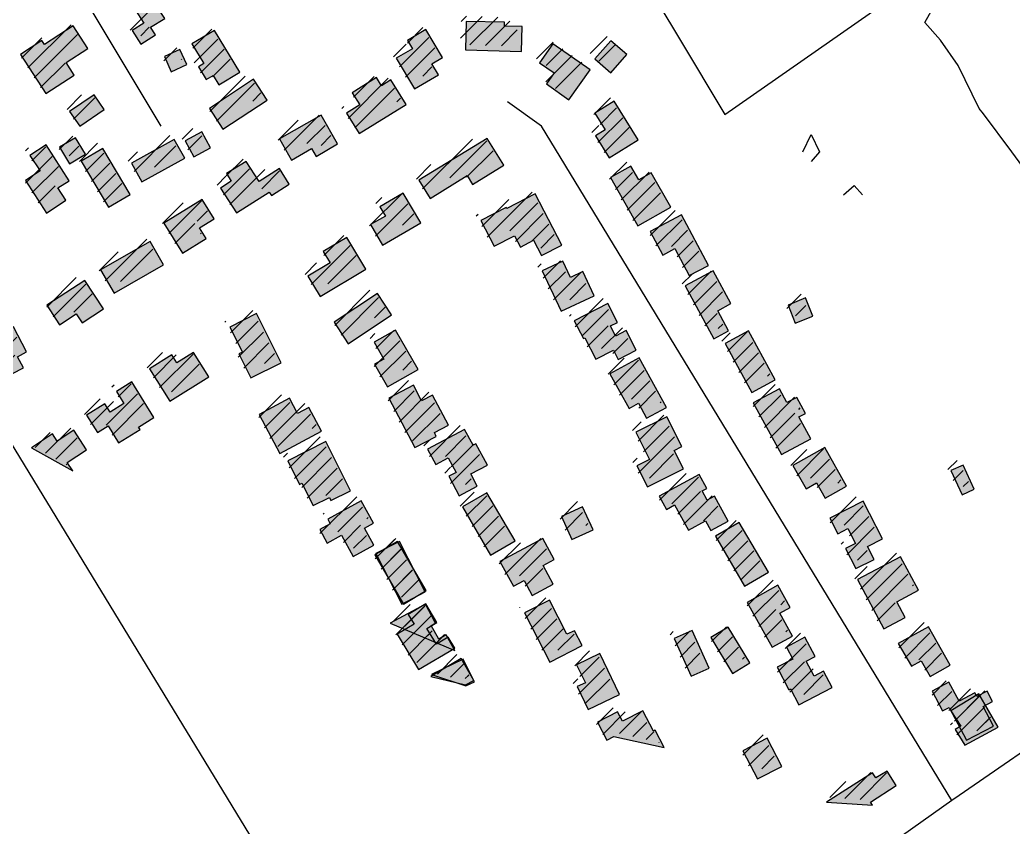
# Model space of a CAD drawing. Extents: x 6376870 to 6544053, y 1818313 to 2076828.
# Drawn here: x 6472467 to 6473850, y 1884822 to 1885946 of the extents above; entities that cross this region are included whole.
import ezdxf

# ---------------------------------------------------------------- set-up
doc = ezdxf.new("R2010")
doc.units = 21
for name, color, linetype in [('ADJOINING_PARCELS', 241, 'Continuous'), ('BUILDINGS', 9, 'Continuous'), ('CL_LOCAL', 4, 'Continuous'), ('CONTOUR_MAJOR', 92, 'Continuous'), ('PLSS_QQ', 8, 'Continuous')]:
    doc.layers.add(name, color=color, linetype=linetype)

msp = doc.modelspace()

# ---------------------------------------------------------------- hatches: boundary and pattern name
at = {"layer": 'BUILDINGS_HATCH'}
for points in [[(6472639.5, 1885941.8), (6472623.1, 1885931.6), (6472635.1, 1885912.7), (6472655.5, 1885925.7), (6472648.9, 1885936.3), (6472668.5, 1885948.2), (6472646.5, 1885982.5), (6472622.9, 1885967.7)], [(6472502.9, 1885843.9), (6472542.6, 1885869.6), (6472531.1, 1885887.2), (6472561.3, 1885906.7), (6472541.1, 1885938.1), (6472501.1, 1885912), (6472497.4, 1885917.5), (6472467.8, 1885898.3)], [(6473142, 1885943), (6473088.4, 1885944.3), (6473087.4, 1885904.6), (6473165.7, 1885902.5), (6473166.6, 1885937.1), (6473142, 1885937.5)], [(6472773.2, 1885873.6), (6472737.8, 1885931.6), (6472706.5, 1885913.1), (6472723, 1885885.8), (6472715.5, 1885881.1), (6472726.4, 1885863.2), (6472735.9, 1885869), (6472743.9, 1885856.2)], [(6473050, 1885869.7), (6473040.8, 1885885.4), (6473055.5, 1885894.1), (6473032.4, 1885932.8), (6473006.8, 1885917.9), (6473013.7, 1885906.3), (6472990.9, 1885892.9), (6473016.3, 1885850.2)], [(6473211.2, 1885872.5), (6473200.2, 1885857.2), (6473231.7, 1885835.2), (6473261.1, 1885877), (6473209.3, 1885912.9), (6473190.8, 1885886.7)], [(6473312.2, 1885898), (6473289.9, 1885917.3), (6473267.7, 1885892.3), (6473290, 1885872.9)], [(6472699.5, 1885884.4), (6472689.8, 1885905.2), (6472668, 1885895.4), (6472677.7, 1885874.3)], [(6472940.5, 1885827.9), (6472921.6, 1885816.3), (6472939.2, 1885788.2), (6473004.8, 1885828.7), (6472983.4, 1885863), (6472970.5, 1885854.7), (6472963.6, 1885866), (6472929.7, 1885845)], [(6472811.2, 1885834.8), (6472792.1, 1885863.7), (6472730.8, 1885823.1), (6472749.7, 1885794.3)], [(6472550.1, 1885798.6), (6472584.3, 1885821.4), (6472570.3, 1885841.9), (6472536.1, 1885819)], [(6473268.5, 1885784.9), (6473287.6, 1885754.2), (6473328.2, 1885779.6), (6473294.5, 1885833.2), (6473267.5, 1885816.5), (6473282, 1885793.2)], [(6472828.2, 1885780.9), (6472845, 1885751.3), (6472873.2, 1885767.3), (6472879.5, 1885756.3), (6472909.4, 1885773.7), (6472886.3, 1885813.8)], [(6472535.8, 1885746.2), (6472558, 1885759.2), (6472544.3, 1885782.2), (6472522.1, 1885769.2)], [(6472709.1, 1885755.8), (6472732.4, 1885768.1), (6472720.1, 1885790.7), (6472696.8, 1885778.1)], [(6473140.7, 1885744.1), (6473117.6, 1885781.4), (6473022.5, 1885723.1), (6473038.2, 1885697.9), (6473089.9, 1885729.7), (6473097.3, 1885717.3)], [(6472474.4, 1885722.7), (6472503.7, 1885677.5), (6472530.8, 1885695.2), (6472519.6, 1885712.4), (6472535.5, 1885722.5), (6472503.2, 1885772.2), (6472480.8, 1885757.7), (6472494.8, 1885736.1)], [(6472552.2, 1885749.8), (6472590.1, 1885685.6), (6472620.3, 1885703.3), (6472582.4, 1885767.5)], [(6472622.2, 1885747), (6472636.7, 1885720.7), (6472696.5, 1885753.7), (6472681.6, 1885779.9)], [(6472746.2, 1885712.3), (6472768.5, 1885677.7), (6472814.2, 1885706.3), (6472817.1, 1885701.9), (6472842.1, 1885717.8), (6472828.4, 1885739.4), (6472799.9, 1885721.3), (6472781.9, 1885749.4), (6472754.6, 1885732.3), (6472761.2, 1885721.8)], [(6473289.5, 1885726.9), (6473327.8, 1885659.7), (6473373.4, 1885685.4), (6473346.4, 1885733.6), (6473328.8, 1885723.8), (6473318, 1885742.8)], [(6472975.9, 1885673.3), (6472955.2, 1885661.4), (6472972, 1885632.9), (6473025.2, 1885664), (6473000.9, 1885704.9), (6472968.2, 1885686.1)], [(6473221.8, 1885632.8), (6473184.8, 1885704.3), (6473145.1, 1885684), (6473144.3, 1885685.1), (6473108.9, 1885667), (6473127.4, 1885631.3), (6473155.9, 1885645.8), (6473164.2, 1885630.1), (6473182.3, 1885639.5), (6473193.4, 1885618.3)], [(6472693.4, 1885621.5), (6472726.2, 1885641.8), (6472716.8, 1885656.7), (6472737.5, 1885669.4), (6472720.7, 1885696.4), (6472667.5, 1885663.4)], [(6473379, 1885627.9), (6473398.9, 1885590.3), (6473425.9, 1885604.4), (6473388.6, 1885674.8), (6473344.6, 1885651.7), (6473362.3, 1885618.8)], [(6472868, 1885589.6), (6472885.1, 1885561.1), (6472948.9, 1885599.5), (6472922.1, 1885643.6), (6472889.4, 1885624.1), (6472899.1, 1885608)], [(6472598.3, 1885565.7), (6472667, 1885605.5), (6472648.2, 1885638), (6472579.2, 1885598.2)], [(6473220.9, 1885540.6), (6473266.9, 1885562), (6473251, 1885595.9), (6473234, 1885587.9), (6473223.2, 1885610.6), (6473194.4, 1885596.8)], [(6473433.6, 1885502.4), (6473454, 1885513.3), (6473438.9, 1885541.4), (6473457.3, 1885551.5), (6473432.5, 1885597.1), (6473393.7, 1885576.1)], [(6472583.3, 1885544.3), (6472557.4, 1885583.7), (6472504.2, 1885549.3), (6472522.1, 1885521.9), (6472545.1, 1885537.1), (6472553.4, 1885524.7)], [(6472924.2, 1885495.4), (6472984.6, 1885535.6), (6472964.9, 1885565.2), (6472904.5, 1885525.3)], [(6473325.2, 1885486.4), (6473311.2, 1885513.8), (6473296.5, 1885506.2), (6473289.4, 1885520.4), (6473299.2, 1885525.1), (6473285.8, 1885551.4), (6473239, 1885527.5), (6473251.8, 1885502.7), (6473253.8, 1885503.8), (6473269.2, 1885473.8), (6473293.6, 1885486.5), (6473300.2, 1885473.7)], [(6473536.8, 1885549.4), (6473547, 1885524.2), (6473571.4, 1885534), (6473561.2, 1885559.2)], [(6472759.1, 1885518.5), (6472776.7, 1885483.9), (6472771.8, 1885481.4), (6472788.6, 1885447.8), (6472830.9, 1885469.1), (6472796.4, 1885537.4)], [(6472759.1, 1885518.5), (6472776.7, 1885483.9), (6472771.8, 1885481.4), (6472788.6, 1885447.8), (6472830.9, 1885469.1), (6472796.4, 1885537.4)], [(6472471.7, 1885462), (6472463.5, 1885477.3), (6472476.1, 1885484.2), (6472457.9, 1885518.9), (6472413.9, 1885496.1), (6472440.1, 1885445.7)], [(6472978.8, 1885435.5), (6473021.6, 1885459.8), (6472989.9, 1885514.5), (6472960.1, 1885497.8), (6472973.7, 1885474.1), (6472960.8, 1885466.9)], [(6473481.6, 1885513.5), (6473449.1, 1885495.8), (6473486.4, 1885427.6), (6473518.9, 1885445.3)], [(6472647.3, 1885460.3), (6472675.5, 1885415.4), (6472730.1, 1885449.5), (6472708.7, 1885483.4), (6472685.5, 1885468.9), (6472678.6, 1885479.9)], [(6472685.5, 1885468.9), (6472678.6, 1885479.9), (6472647.3, 1885460.3), (6472675.5, 1885415.4), (6472730.1, 1885449.5), (6472708.7, 1885483.4)], [(6473367.3, 1885406.9), (6473329.4, 1885475.8), (6473288.6, 1885453.4), (6473315.4, 1885405.2), (6473328.3, 1885412.5), (6473339.5, 1885391.7)], [(6472559.6, 1885396.1), (6472574.7, 1885371.7), (6472589.6, 1885381.1), (6472604.2, 1885357.7), (6472634.1, 1885376.2), (6472631.8, 1885379.5), (6472653.4, 1885392.9), (6472622.6, 1885442.2), (6472601.3, 1885428.8), (6472611.6, 1885412.3), (6472592.3, 1885400.4), (6472585.2, 1885411.7)], [(6472653.4, 1885392.9), (6472622.6, 1885442.2), (6472601.3, 1885428.8), (6472611.6, 1885412.3), (6472592.3, 1885400.4), (6472585.2, 1885411.7), (6472559.6, 1885396.1), (6472574.7, 1885371.7), (6472589.6, 1885381.1), (6472604.2, 1885357.7), (6472634.1, 1885376.2), (6472631.8, 1885379.5)], [(6472980.7, 1885419.8), (6473016.9, 1885350.9), (6473046.8, 1885366.4), (6473044.2, 1885371.9), (6473063.8, 1885382), (6473041.6, 1885424), (6473026.3, 1885416), (6473014.9, 1885437.6)], [(6473488.4, 1885413.4), (6473527.5, 1885341.1), (6473568.5, 1885363.2), (6473552, 1885393.5), (6473561.2, 1885398.2), (6473549, 1885420.8), (6473535.2, 1885413.6), (6473524.9, 1885432.9)], [(6472800.2, 1885397.1), (6472829, 1885342.8), (6472887.1, 1885373.5), (6472869.4, 1885406.7), (6472853.6, 1885398.4), (6472842.5, 1885419.6)], [(6472887.1, 1885373.5), (6472869.4, 1885406.7), (6472853.6, 1885398.4), (6472842.5, 1885419.6), (6472800.2, 1885397.1), (6472829, 1885342.8)], [(6473326.3, 1885325.4), (6473340.9, 1885296.2), (6473391.1, 1885321.2), (6473378.3, 1885346.7), (6473388.7, 1885352.2), (6473367.9, 1885393.8), (6473324.8, 1885372.4), (6473343.9, 1885334.1)], [(6472559.7, 1885347.7), (6472541.7, 1885375.1), (6472518.7, 1885359.9), (6472512.2, 1885370.1), (6472482.8, 1885350.5), (6472540.4, 1885318.3), (6472532.7, 1885329.9)], [(6473034.7, 1885348.6), (6473046.1, 1885327.5), (6473063.3, 1885336.5), (6473074.5, 1885316.4), (6473064.1, 1885311), (6473078.9, 1885283.7), (6473103.9, 1885297), (6473094.8, 1885314.2), (6473118.1, 1885326.5), (6473101.8, 1885356), (6473098.1, 1885354.2), (6473086.1, 1885376.1)], [(6472839.9, 1885332.5), (6472856.4, 1885299.7), (6472859.6, 1885301.2), (6472875.2, 1885270.1), (6472897.9, 1885281.4), (6472899.9, 1885277), (6472927.5, 1885290.7), (6472893, 1885359.3)], [(6472839.9, 1885332.5), (6472856.4, 1885299.7), (6472859.6, 1885301.2), (6472875.2, 1885270.1), (6472897.9, 1885281.4), (6472899.9, 1885277), (6472927.5, 1885290.7), (6472893, 1885359.3)], [(6473588.6, 1885280.5), (6473618.2, 1885297.1), (6473588, 1885350.8), (6473543.5, 1885326.1), (6473562, 1885293.3), (6473576.7, 1885302)], [(6473779.4, 1885285.3), (6473796.3, 1885293.2), (6473781, 1885326.4), (6473763.7, 1885318.8)], [(6473453.4, 1885248.5), (6473434.3, 1885283.2), (6473424.3, 1885277.7), (6473417.1, 1885290.5), (6473423.5, 1885294.1), (6473412.9, 1885313.5), (6473357.5, 1885283.1), (6473367.4, 1885264.8), (6473378.6, 1885271), (6473398.3, 1885236), (6473421.9, 1885249), (6473429.3, 1885235.5)], [(6473156.5, 1885220.8), (6473117.4, 1885287.9), (6473083.5, 1885268.3), (6473122.5, 1885201.2)], [(6472884.6, 1885236.6), (6472894.9, 1885218), (6472914.7, 1885228.9), (6472930.9, 1885199.3), (6472959.7, 1885214.9), (6472946.6, 1885238.6), (6472959.2, 1885245.5), (6472942.1, 1885276.5), (6472895.8, 1885251.1), (6472899.2, 1885244.6)], [(6472959.7, 1885214.9), (6472946.6, 1885238.6), (6472959.2, 1885245.5), (6472942.1, 1885276.5), (6472895.8, 1885251.1), (6472899.2, 1885244.6), (6472884.6, 1885236.6), (6472894.9, 1885218), (6472914.7, 1885228.9), (6472930.9, 1885199.3)], [(6473595.1, 1885252.8), (6473606.3, 1885230.9), (6473620.3, 1885238.1), (6473630.9, 1885217.3), (6473617.1, 1885210.5), (6473631.3, 1885182.4), (6473656.6, 1885195), (6473647.5, 1885213.3), (6473668.2, 1885223.8), (6473641.4, 1885276.3)], [(6473265.2, 1885236.4), (6473250.4, 1885268.5), (6473221.1, 1885254.8), (6473235.6, 1885223)], [(6473435.6, 1885227.5), (6473476.1, 1885158.1), (6473509.4, 1885177.3), (6473468.6, 1885246.6)], [(6472961, 1885201.5), (6473001.2, 1885133), (6473032.9, 1885151.8), (6472993, 1885220)], [(6473031.4, 1885149.8), (6472995.5, 1885220.2), (6472962.5, 1885203.6), (6472998.7, 1885132.8)], [(6473209.6, 1885160.8), (6473195.6, 1885186.7), (6473211.2, 1885195.1), (6473195.2, 1885224.3), (6473135.4, 1885192.1), (6473154.2, 1885157.8), (6473169.2, 1885165.7), (6473180.6, 1885144.9)], [(6473633.6, 1885167.1), (6473670.1, 1885098.5), (6473699.9, 1885114.4), (6473688.3, 1885135.9), (6473718.7, 1885152.2), (6473693.6, 1885198.9)], [(6473543.2, 1885088.3), (6473525.6, 1885120.4), (6473539.9, 1885128.4), (6473522.8, 1885159.1), (6473480, 1885135.2), (6473514.8, 1885072.8)], [(6473072.8, 1885068.1), (6473060.8, 1885090), (6473050.2, 1885084.2), (6473039.9, 1885103.2), (6473045.9, 1885106.4), (6473031.7, 1885132.7), (6472982.8, 1885106.6)], [(6472992.5, 1885091), (6473022.1, 1885041.8), (6473072.6, 1885071.8), (6473063.4, 1885087.1), (6473046.9, 1885077.3), (6473033.8, 1885099.1), (6473047.8, 1885107.5), (6473032.3, 1885133.4), (6473007.5, 1885118.6), (6473015.8, 1885104.9)], [(6473205.2, 1885052.3), (6473250, 1885075.1), (6473239.2, 1885095.9), (6473228.9, 1885090.9), (6473204.4, 1885138.3), (6473169.9, 1885120.6)], [(6473401.9, 1885032.7), (6473426.9, 1885043.6), (6473403.3, 1885096.1), (6473378.3, 1885084.9)], [(6473459.3, 1885036.5), (6473483.4, 1885051), (6473453.5, 1885101), (6473429.1, 1885086.5)], [(6473708.6, 1885046.3), (6473722.4, 1885053.9), (6473734.9, 1885032), (6473762.8, 1885047.9), (6473732.3, 1885101.5), (6473690.4, 1885078)], [(6473551.8, 1884992.5), (6473598.1, 1885016.8), (6473586.4, 1885039.4), (6473573.2, 1885032.5), (6473562.1, 1885053.7), (6473574.4, 1885060.2), (6473560.4, 1885086.8), (6473534.6, 1885073.1), (6473543.4, 1885056.3), (6473521.6, 1885045.1), (6473537.8, 1885013.7), (6473540.1, 1885014.8)], [(6473254.5, 1885023.4), (6473243, 1885018), (6473258.3, 1884986.2), (6473302, 1885007.2), (6473274.7, 1885064.1), (6473242.2, 1885048.6)], [(6473039, 1885032.3), (6473087.7, 1885020.3), (6473099.3, 1885026.7), (6473081.4, 1885057.1)], [(6473099.9, 1885024.6), (6473084.5, 1885056.4), (6473040.2, 1885035), (6473087.8, 1885019.2)], [(6473775, 1884997.6), (6473761, 1885024.2), (6473737.7, 1885011.9), (6473752, 1884984.2), (6473761.5, 1884988.9), (6473785.4, 1884943.7), (6473823.1, 1884963.2), (6473808.8, 1884990.2), (6473821.7, 1884997.1), (6473814.3, 1885011.7), (6473799.7, 1885004.1), (6473797.1, 1885009.2)], [(6473763.8, 1884984.1), (6473777.7, 1884963), (6473769.5, 1884958.1), (6473783.1, 1884936.3), (6473829.6, 1884961.5), (6473802.4, 1885008)], [(6473364.3, 1884933.1), (6473351.8, 1884957.5), (6473349.5, 1884956.1), (6473334.6, 1884984.5), (6473306.2, 1884970), (6473299.4, 1884982.8), (6473271.5, 1884968.7), (6473284.3, 1884943.5), (6473294.1, 1884948.6)], [(6473494.1, 1884889.7), (6473528, 1884907), (6473507.8, 1884946.1), (6473473.9, 1884928.7)], [(6473590.4, 1884857.3), (6473654.3, 1884853.1), (6473651.7, 1884857.1), (6473687.7, 1884880.3), (6473674.8, 1884900.3), (6473659.3, 1884890.9), (6473654.7, 1884898.2)]]:
    msp.add_hatch(color=251, dxfattribs=at).paths.add_polyline_path(points)
at = {"layer": 'BUILDINGS_SHADOW'}
h = msp.add_hatch(dxfattribs=at)
h.set_pattern_fill('ANSI31', scale=5)
h.paths.add_polyline_path([(6472632.6, 1885949.1), (6472616.3, 1885939), (6472628.2, 1885920), (6472648.7, 1885933), (6472642.1, 1885943.6), (6472661.6, 1885955.6), (6472639.7, 1885989.9), (6472616.1, 1885975)])
h = msp.add_hatch(dxfattribs=at)
h.set_pattern_fill('ANSI31', scale=5)
h.paths.add_polyline_path([(6473135.2, 1885950.3), (6473081.5, 1885951.6), (6473080.5, 1885911.9), (6473158.8, 1885909.8), (6473159.8, 1885944.4), (6473135.2, 1885944.8)])
h = msp.add_hatch(dxfattribs=at)
h.set_pattern_fill('ANSI31', scale=5)
h.paths.add_polyline_path([(6472496.1, 1885851.2), (6472535.7, 1885877), (6472524.3, 1885894.5), (6472554.5, 1885914), (6472534.3, 1885945.4), (6472494.3, 1885919.3), (6472490.6, 1885924.8), (6472461, 1885905.6)])
h = msp.add_hatch(dxfattribs=at)
h.set_pattern_fill('ANSI31', scale=5)
h.paths.add_polyline_path([(6472766.4, 1885880.9), (6472731, 1885938.9), (6472699.7, 1885920.5), (6472716.2, 1885893.1), (6472708.7, 1885888.4), (6472719.6, 1885870.5), (6472729.1, 1885876.3), (6472737, 1885863.5)])
h = msp.add_hatch(dxfattribs=at)
h.set_pattern_fill('ANSI31', scale=5)
h.paths.add_polyline_path([(6473043.1, 1885877), (6473034, 1885892.7), (6473048.7, 1885901.4), (6473025.6, 1885940.1), (6473000, 1885925.3), (6473006.8, 1885913.6), (6472984.1, 1885900.2), (6473009.5, 1885857.5)])
h = msp.add_hatch(dxfattribs=at)
h.set_pattern_fill('ANSI31', scale=5)
h.paths.add_polyline_path([(6473204.3, 1885879.8), (6473193.4, 1885864.5), (6473224.9, 1885842.6), (6473254.3, 1885884.3), (6473202.5, 1885920.2), (6473184, 1885894)])
h = msp.add_hatch(dxfattribs=at)
h.set_pattern_fill('ANSI31', scale=5)
h.paths.add_polyline_path([(6473305.4, 1885905.3), (6473283.1, 1885924.7), (6473260.9, 1885899.6), (6473283.2, 1885880.2)])
h = msp.add_hatch(dxfattribs=at)
h.set_pattern_fill('ANSI31', scale=5)
h.paths.add_polyline_path([(6472692.7, 1885891.7), (6472683, 1885912.5), (6472661.2, 1885902.7), (6472670.9, 1885881.6)])
h = msp.add_hatch(dxfattribs=at)
h.set_pattern_fill('ANSI31', scale=5)
h.paths.add_polyline_path([(6472804.4, 1885842.2), (6472785.3, 1885871), (6472724, 1885830.4), (6472742.9, 1885801.6)])
h = msp.add_hatch(dxfattribs=at)
h.set_pattern_fill('ANSI31', scale=5)
h.paths.add_polyline_path([(6472933.7, 1885835.2), (6472914.7, 1885823.6), (6472932.4, 1885795.5), (6472998, 1885836), (6472976.6, 1885870.4), (6472963.6, 1885862), (6472956.8, 1885873.3), (6472922.9, 1885852.3)])
h = msp.add_hatch(dxfattribs=at)
h.set_pattern_fill('ANSI31', scale=5)
h.paths.add_polyline_path([(6472543.2, 1885805.9), (6472577.5, 1885828.7), (6472563.5, 1885849.2), (6472529.3, 1885826.4)])
h = msp.add_hatch(dxfattribs=at)
h.set_pattern_fill('ANSI31', scale=5)
h.paths.add_polyline_path([(6473261.7, 1885792.2), (6473280.8, 1885761.5), (6473321.3, 1885786.9), (6473287.7, 1885840.5), (6473260.7, 1885823.9), (6473275.2, 1885800.5)])
h = msp.add_hatch(dxfattribs=at)
h.set_pattern_fill('ANSI31', scale=5)
h.paths.add_polyline_path([(6472821.4, 1885788.2), (6472838.2, 1885758.7), (6472866.4, 1885774.6), (6472872.7, 1885763.6), (6472902.6, 1885781), (6472879.5, 1885821.2)])
h = msp.add_hatch(dxfattribs=at)
h.set_pattern_fill('ANSI31', scale=5)
h.paths.add_polyline_path([(6472702.3, 1885763.1), (6472725.6, 1885775.4), (6472713.3, 1885798), (6472690, 1885785.4)])
h = msp.add_hatch(dxfattribs=at)
h.set_pattern_fill('ANSI31', scale=5)
h.paths.add_polyline_path([(6472529, 1885753.5), (6472551.1, 1885766.6), (6472537.4, 1885789.5), (6472515.3, 1885776.5)])
h = msp.add_hatch(dxfattribs=at)
h.set_pattern_fill('ANSI31', scale=5)
h.paths.add_polyline_path([(6472615.3, 1885754.3), (6472629.9, 1885728), (6472689.7, 1885761), (6472674.8, 1885787.3)])
h = msp.add_hatch(dxfattribs=at)
h.set_pattern_fill('ANSI31', scale=5)
h.paths.add_polyline_path([(6473133.9, 1885751.5), (6473110.8, 1885788.7), (6473015.7, 1885730.4), (6473031.4, 1885705.2), (6473083.1, 1885737.1), (6473090.5, 1885724.7)])
h = msp.add_hatch(dxfattribs=at)
h.set_pattern_fill('ANSI31', scale=5)
h.paths.add_polyline_path([(6472467.5, 1885730.1), (6472496.9, 1885684.8), (6472524, 1885702.6), (6472512.8, 1885719.7), (6472528.6, 1885729.8), (6472496.4, 1885779.5), (6472474, 1885765), (6472488, 1885743.5)])
h = msp.add_hatch(dxfattribs=at)
h.set_pattern_fill('ANSI31', scale=5)
h.paths.add_polyline_path([(6472545.4, 1885757.1), (6472583.3, 1885692.9), (6472613.5, 1885710.6), (6472575.5, 1885774.8)])
h = msp.add_hatch(dxfattribs=at)
h.set_pattern_fill('ANSI31', scale=5)
h.paths.add_polyline_path([(6472739.4, 1885719.7), (6472761.7, 1885685), (6472807.4, 1885713.6), (6472810.2, 1885709.2), (6472835.2, 1885725.2), (6472821.6, 1885746.7), (6472793.1, 1885728.6), (6472775.1, 1885756.7), (6472747.8, 1885739.7), (6472754.4, 1885729.1)])
h = msp.add_hatch(dxfattribs=at)
h.set_pattern_fill('ANSI31', scale=5)
h.paths.add_polyline_path([(6473282.7, 1885734.2), (6473320.9, 1885667.1), (6473366.6, 1885692.8), (6473339.5, 1885740.9), (6473322, 1885731.2), (6473311.2, 1885750.1)])
h = msp.add_hatch(dxfattribs=at)
h.set_pattern_fill('ANSI31', scale=5)
h.paths.add_polyline_path([(6472969, 1885680.6), (6472948.4, 1885668.7), (6472965.2, 1885640.2), (6473018.3, 1885671.4), (6472994.1, 1885712.2), (6472961.3, 1885693.4)])
h = msp.add_hatch(dxfattribs=at)
h.set_pattern_fill('ANSI31', scale=5)
h.paths.add_polyline_path([(6472686.6, 1885628.8), (6472719.4, 1885649.1), (6472710, 1885664), (6472730.7, 1885676.7), (6472713.8, 1885703.7), (6472660.7, 1885670.8)])
h = msp.add_hatch(dxfattribs=at)
h.set_pattern_fill('ANSI31', scale=5)
h.paths.add_polyline_path([(6473215, 1885640.1), (6473178, 1885711.6), (6473138.3, 1885691.4), (6473137.5, 1885692.4), (6473102.1, 1885674.4), (6473120.6, 1885638.6), (6473149.1, 1885653.1), (6473157.3, 1885637.4), (6473175.4, 1885646.8), (6473186.6, 1885625.6)])
h = msp.add_hatch(dxfattribs=at)
h.set_pattern_fill('ANSI31', scale=5)
h.paths.add_polyline_path([(6473372.2, 1885635.2), (6473392.1, 1885597.6), (6473419.1, 1885611.7), (6473381.8, 1885682.2), (6473337.8, 1885659), (6473355.5, 1885626.2)])
h = msp.add_hatch(dxfattribs=at)
h.set_pattern_fill('ANSI31', scale=5)
h.paths.add_polyline_path([(6472591.5, 1885573), (6472660.2, 1885612.9), (6472641.4, 1885645.3), (6472572.4, 1885605.5)])
h = msp.add_hatch(dxfattribs=at)
h.set_pattern_fill('ANSI31', scale=5)
h.paths.add_polyline_path([(6472861.2, 1885596.9), (6472878.3, 1885568.4), (6472942.1, 1885606.8), (6472915.3, 1885651), (6472882.5, 1885631.4), (6472892.2, 1885615.3)])
h = msp.add_hatch(dxfattribs=at)
h.set_pattern_fill('ANSI31', scale=5)
h.paths.add_polyline_path([(6473214.1, 1885548), (6473260.1, 1885569.3), (6473244.1, 1885603.2), (6473227.2, 1885595.3), (6473216.4, 1885617.9), (6473187.6, 1885604.1)])
h = msp.add_hatch(dxfattribs=at)
h.set_pattern_fill('ANSI31', scale=5)
h.paths.add_polyline_path([(6473426.8, 1885509.7), (6473447.2, 1885520.6), (6473432.1, 1885548.7), (6473450.5, 1885558.8), (6473425.7, 1885604.4), (6473386.9, 1885583.4)])
h = msp.add_hatch(dxfattribs=at)
h.set_pattern_fill('ANSI31', scale=5)
h.paths.add_polyline_path([(6472576.5, 1885551.6), (6472550.5, 1885591), (6472497.4, 1885556.6), (6472515.3, 1885529.2), (6472538.3, 1885544.4), (6472546.6, 1885532)])
h = msp.add_hatch(dxfattribs=at)
h.set_pattern_fill('ANSI31', scale=5)
h.paths.add_polyline_path([(6472917.4, 1885502.7), (6472977.8, 1885542.9), (6472958.1, 1885572.5), (6472897.7, 1885532.7)])
h = msp.add_hatch(dxfattribs=at)
h.set_pattern_fill('ANSI31', scale=5)
h.paths.add_polyline_path([(6473530, 1885556.7), (6473540.2, 1885531.6), (6473564.6, 1885541.3), (6473554.4, 1885566.5)])
h = msp.add_hatch(dxfattribs=at)
h.set_pattern_fill('ANSI31', scale=5)
h.paths.add_polyline_path([(6473318.3, 1885493.7), (6473304.4, 1885521.1), (6473289.7, 1885513.5), (6473282.6, 1885527.7), (6473292.4, 1885532.4), (6473279, 1885558.7), (6473232.1, 1885534.8), (6473245, 1885510), (6473247, 1885511.1), (6473262.4, 1885481.2), (6473286.8, 1885493.8), (6473293.3, 1885481.1)])
h = msp.add_hatch(dxfattribs=at)
h.set_pattern_fill('ANSI31', scale=5)
h.paths.add_polyline_path([(6472752.2, 1885525.9), (6472769.9, 1885491.2), (6472765, 1885488.7), (6472781.8, 1885455.1), (6472824.1, 1885476.5), (6472789.6, 1885544.7)])
h = msp.add_hatch(dxfattribs=at)
h.set_pattern_fill('ANSI31', scale=5)
h.paths.add_polyline_path([(6472752.2, 1885525.9), (6472769.9, 1885491.2), (6472765, 1885488.7), (6472781.8, 1885455.1), (6472824.1, 1885476.5), (6472789.6, 1885544.7)])
h = msp.add_hatch(dxfattribs=at)
h.set_pattern_fill('ANSI31', scale=5)
h.paths.add_polyline_path([(6472464.9, 1885469.3), (6472456.7, 1885484.6), (6472469.3, 1885491.5), (6472451.1, 1885526.2), (6472407.1, 1885503.4), (6472433.3, 1885453)])
h = msp.add_hatch(dxfattribs=at)
h.set_pattern_fill('ANSI31', scale=5)
h.paths.add_polyline_path([(6472972, 1885442.8), (6473014.8, 1885467.1), (6472983.1, 1885521.8), (6472953.2, 1885505.2), (6472966.9, 1885481.4), (6472954, 1885474.2)])
h = msp.add_hatch(dxfattribs=at)
h.set_pattern_fill('ANSI31', scale=5)
h.paths.add_polyline_path([(6473474.8, 1885520.9), (6473442.3, 1885503.1), (6473479.6, 1885434.9), (6473512.1, 1885452.6)])
h = msp.add_hatch(dxfattribs=at)
h.set_pattern_fill('ANSI31', scale=5)
h.paths.add_polyline_path([(6472640.5, 1885467.6), (6472668.7, 1885422.7), (6472723.3, 1885456.8), (6472701.9, 1885490.7), (6472678.6, 1885476.2), (6472671.8, 1885487.2)])
h = msp.add_hatch(dxfattribs=at)
h.set_pattern_fill('ANSI31', scale=5)
h.paths.add_polyline_path([(6472678.6, 1885476.2), (6472671.8, 1885487.2), (6472640.5, 1885467.6), (6472668.7, 1885422.7), (6472723.3, 1885456.8), (6472701.9, 1885490.7)])
h = msp.add_hatch(dxfattribs=at)
h.set_pattern_fill('ANSI31', scale=5)
h.paths.add_polyline_path([(6473360.5, 1885414.2), (6473322.6, 1885483.1), (6473281.8, 1885460.7), (6473308.6, 1885412.5), (6473321.5, 1885419.8), (6473332.7, 1885399)])
h = msp.add_hatch(dxfattribs=at)
h.set_pattern_fill('ANSI31', scale=5)
h.paths.add_polyline_path([(6472552.8, 1885403.5), (6472567.9, 1885379), (6472582.8, 1885388.4), (6472597.4, 1885365.1), (6472627.3, 1885383.5), (6472625, 1885386.8), (6472646.5, 1885400.2), (6472615.7, 1885449.5), (6472594.5, 1885436.1), (6472604.7, 1885419.7), (6472585.5, 1885407.7), (6472578.3, 1885419)])
h = msp.add_hatch(dxfattribs=at)
h.set_pattern_fill('ANSI31', scale=5)
h.paths.add_polyline_path([(6472646.5, 1885400.2), (6472615.7, 1885449.5), (6472594.5, 1885436.1), (6472604.7, 1885419.7), (6472585.5, 1885407.7), (6472578.3, 1885419), (6472552.8, 1885403.5), (6472567.9, 1885379), (6472582.8, 1885388.4), (6472597.4, 1885365.1), (6472627.3, 1885383.5), (6472625, 1885386.8)])
h = msp.add_hatch(dxfattribs=at)
h.set_pattern_fill('ANSI31', scale=5)
h.paths.add_polyline_path([(6472973.9, 1885427.1), (6473010.1, 1885358.2), (6473040, 1885373.8), (6473037.4, 1885379.2), (6473057, 1885389.4), (6473034.7, 1885431.3), (6473019.5, 1885423.4), (6473008.1, 1885444.9)])
h = msp.add_hatch(dxfattribs=at)
h.set_pattern_fill('ANSI31', scale=5)
h.paths.add_polyline_path([(6473481.6, 1885420.7), (6473520.6, 1885348.5), (6473561.7, 1885370.5), (6473545.2, 1885400.8), (6473554.4, 1885405.5), (6473542.1, 1885428.1), (6473528.3, 1885420.9), (6473518.1, 1885440.2)])
h = msp.add_hatch(dxfattribs=at)
h.set_pattern_fill('ANSI31', scale=5)
h.paths.add_polyline_path([(6472793.4, 1885404.5), (6472822.2, 1885350.1), (6472880.3, 1885380.9), (6472862.6, 1885414.1), (6472846.8, 1885405.7), (6472835.7, 1885426.9)])
h = msp.add_hatch(dxfattribs=at)
h.set_pattern_fill('ANSI31', scale=5)
h.paths.add_polyline_path([(6472880.3, 1885380.9), (6472862.6, 1885414.1), (6472846.8, 1885405.7), (6472835.7, 1885426.9), (6472793.4, 1885404.5), (6472822.2, 1885350.1)])
h = msp.add_hatch(dxfattribs=at)
h.set_pattern_fill('ANSI31', scale=5)
h.paths.add_polyline_path([(6473319.5, 1885332.7), (6473334, 1885303.6), (6473384.3, 1885328.5), (6473371.5, 1885354.1), (6473381.9, 1885359.5), (6473361.1, 1885401.1), (6473318, 1885379.7), (6473337, 1885341.4)])
h = msp.add_hatch(dxfattribs=at)
h.set_pattern_fill('ANSI31', scale=5)
h.paths.add_polyline_path([(6472552.9, 1885355), (6472534.9, 1885382.4), (6472511.9, 1885367.2), (6472505.3, 1885377.4), (6472476, 1885357.8), (6472533.6, 1885325.6), (6472525.9, 1885337.3)])
h = msp.add_hatch(dxfattribs=at)
h.set_pattern_fill('ANSI31', scale=5)
h.paths.add_polyline_path([(6473027.9, 1885356), (6473039.3, 1885334.8), (6473056.5, 1885343.8), (6473067.6, 1885323.8), (6473057.3, 1885318.3), (6473072.1, 1885291), (6473097.1, 1885304.4), (6473088, 1885321.5), (6473111.3, 1885333.8), (6473095, 1885363.4), (6473091.3, 1885361.6), (6473079.3, 1885383.5)])
h = msp.add_hatch(dxfattribs=at)
h.set_pattern_fill('ANSI31', scale=5)
h.paths.add_polyline_path([(6472833.1, 1885339.9), (6472849.6, 1885307), (6472852.8, 1885308.5), (6472868.4, 1885277.5), (6472891.1, 1885288.7), (6472893.1, 1885284.3), (6472920.7, 1885298), (6472886.2, 1885366.6)])
h = msp.add_hatch(dxfattribs=at)
h.set_pattern_fill('ANSI31', scale=5)
h.paths.add_polyline_path([(6472833.1, 1885339.9), (6472849.6, 1885307), (6472852.8, 1885308.5), (6472868.4, 1885277.5), (6472891.1, 1885288.7), (6472893.1, 1885284.3), (6472920.7, 1885298), (6472886.2, 1885366.6)])
h = msp.add_hatch(dxfattribs=at)
h.set_pattern_fill('ANSI31', scale=5)
h.paths.add_polyline_path([(6473581.8, 1885287.8), (6473611.4, 1885304.4), (6473581.2, 1885358.1), (6473536.7, 1885333.5), (6473555.2, 1885300.6), (6473569.8, 1885309.3)])
h = msp.add_hatch(dxfattribs=at)
h.set_pattern_fill('ANSI31', scale=5)
h.paths.add_polyline_path([(6473772.6, 1885292.6), (6473789.5, 1885300.6), (6473774.2, 1885333.8), (6473756.9, 1885326.2)])
h = msp.add_hatch(dxfattribs=at)
h.set_pattern_fill('ANSI31', scale=5)
h.paths.add_polyline_path([(6473446.6, 1885255.8), (6473427.5, 1885290.5), (6473417.5, 1885285.1), (6473410.3, 1885297.8), (6473416.7, 1885301.5), (6473406.1, 1885320.8), (6473350.6, 1885290.4), (6473360.6, 1885272.2), (6473371.8, 1885278.3), (6473391.5, 1885243.3), (6473415.1, 1885256.3), (6473422.5, 1885242.8)])
h = msp.add_hatch(dxfattribs=at)
h.set_pattern_fill('ANSI31', scale=5)
h.paths.add_polyline_path([(6472877.8, 1885243.9), (6472888, 1885225.3), (6472907.9, 1885236.2), (6472924.1, 1885206.6), (6472952.9, 1885222.2), (6472939.7, 1885245.9), (6472952.4, 1885252.8), (6472935.3, 1885283.8), (6472889, 1885258.5), (6472892.4, 1885251.9)])
h = msp.add_hatch(dxfattribs=at)
h.set_pattern_fill('ANSI31', scale=5)
h.paths.add_polyline_path([(6472952.9, 1885222.2), (6472939.7, 1885245.9), (6472952.4, 1885252.8), (6472935.3, 1885283.8), (6472889, 1885258.5), (6472892.4, 1885251.9), (6472877.8, 1885243.9), (6472888, 1885225.3), (6472907.9, 1885236.2), (6472924.1, 1885206.6)])
h = msp.add_hatch(dxfattribs=at)
h.set_pattern_fill('ANSI31', scale=5)
h.paths.add_polyline_path([(6473149.6, 1885228.1), (6473110.6, 1885295.2), (6473076.7, 1885275.7), (6473115.7, 1885208.5)])
h = msp.add_hatch(dxfattribs=at)
h.set_pattern_fill('ANSI31', scale=5)
h.paths.add_polyline_path([(6473588.3, 1885260.1), (6473599.4, 1885238.2), (6473613.5, 1885245.4), (6473624.1, 1885224.6), (6473610.3, 1885217.8), (6473624.5, 1885189.7), (6473649.8, 1885202.3), (6473640.7, 1885220.6), (6473661.4, 1885231.1), (6473634.6, 1885283.6)])
h = msp.add_hatch(dxfattribs=at)
h.set_pattern_fill('ANSI31', scale=5)
h.paths.add_polyline_path([(6473258.4, 1885243.7), (6473243.6, 1885275.8), (6473214.3, 1885262.1), (6473228.8, 1885230.4)])
h = msp.add_hatch(dxfattribs=at)
h.set_pattern_fill('ANSI31', scale=5)
h.paths.add_polyline_path([(6473428.8, 1885234.8), (6473469.3, 1885165.4), (6473502.6, 1885184.6), (6473461.8, 1885254)])
h = msp.add_hatch(dxfattribs=at)
h.set_pattern_fill('ANSI31', scale=5)
h.paths.add_polyline_path([(6472954.2, 1885208.9), (6472994.4, 1885140.3), (6473026.1, 1885159.2), (6472986.2, 1885227.4)])
h = msp.add_hatch(dxfattribs=at)
h.set_pattern_fill('ANSI31', scale=5)
h.paths.add_polyline_path([(6473024.6, 1885157.1), (6472988.7, 1885227.5), (6472955.7, 1885210.9), (6472991.9, 1885140.1)])
h = msp.add_hatch(dxfattribs=at)
h.set_pattern_fill('ANSI31', scale=5)
h.paths.add_polyline_path([(6473202.8, 1885168.2), (6473188.8, 1885194.1), (6473204.3, 1885202.4), (6473188.4, 1885231.6), (6473128.6, 1885199.4), (6473147.4, 1885165.1), (6473162.4, 1885173), (6473173.8, 1885152.2)])
h = msp.add_hatch(dxfattribs=at)
h.set_pattern_fill('ANSI31', scale=5)
h.paths.add_polyline_path([(6473626.8, 1885174.4), (6473663.2, 1885105.8), (6473693.1, 1885121.7), (6473681.4, 1885143.2), (6473711.9, 1885159.5), (6473686.8, 1885206.2)])
h = msp.add_hatch(dxfattribs=at)
h.set_pattern_fill('ANSI31', scale=5)
h.paths.add_polyline_path([(6473536.4, 1885095.7), (6473518.8, 1885127.8), (6473533.1, 1885135.7), (6473516, 1885166.4), (6473473.2, 1885142.5), (6473508, 1885080.1)])
h = msp.add_hatch(dxfattribs=at)
h.set_pattern_fill('ANSI31', scale=5)
h.paths.add_polyline_path([(6473198.4, 1885059.7), (6473243.2, 1885082.4), (6473232.4, 1885103.2), (6473222.1, 1885098.2), (6473197.6, 1885145.6), (6473163.1, 1885127.9)])
h = msp.add_hatch(dxfattribs=at)
h.set_pattern_fill('ANSI31', scale=5)
h.paths.add_polyline_path([(6473065.9, 1885075.4), (6473054, 1885097.3), (6473043.3, 1885091.5), (6473033.1, 1885110.5), (6473039.1, 1885113.7), (6473024.9, 1885140), (6472976, 1885113.9)])
h = msp.add_hatch(dxfattribs=at)
h.set_pattern_fill('ANSI31', scale=5)
h.paths.add_polyline_path([(6472985.7, 1885098.4), (6473015.3, 1885049.1), (6473065.8, 1885079.2), (6473056.6, 1885094.4), (6473040.1, 1885084.6), (6473027, 1885106.5), (6473041, 1885114.8), (6473025.5, 1885140.7), (6473000.7, 1885126), (6473009, 1885112.2)])
h = msp.add_hatch(dxfattribs=at)
h.set_pattern_fill('ANSI31', scale=5)
h.paths.add_polyline_path([(6473395.1, 1885040), (6473420.1, 1885050.9), (6473396.5, 1885103.4), (6473371.5, 1885092.2)])
h = msp.add_hatch(dxfattribs=at)
h.set_pattern_fill('ANSI31', scale=5)
h.paths.add_polyline_path([(6473452.5, 1885043.9), (6473476.6, 1885058.3), (6473446.7, 1885108.3), (6473422.3, 1885093.9)])
h = msp.add_hatch(dxfattribs=at)
h.set_pattern_fill('ANSI31', scale=5)
h.paths.add_polyline_path([(6473701.8, 1885053.6), (6473715.6, 1885061.2), (6473728.1, 1885039.3), (6473756, 1885055.2), (6473725.5, 1885108.9), (6473683.5, 1885085.3)])
h = msp.add_hatch(dxfattribs=at)
h.set_pattern_fill('ANSI31', scale=5)
h.paths.add_polyline_path([(6473545, 1884999.8), (6473591.3, 1885024.1), (6473579.6, 1885046.7), (6473566.4, 1885039.8), (6473555.2, 1885061), (6473567.6, 1885067.5), (6473553.6, 1885094.1), (6473527.8, 1885080.4), (6473536.6, 1885063.6), (6473514.8, 1885052.4), (6473531, 1885021), (6473533.3, 1885022.1)])
h = msp.add_hatch(dxfattribs=at)
h.set_pattern_fill('ANSI31', scale=5)
h.paths.add_polyline_path([(6473032.2, 1885039.6), (6473080.8, 1885027.6), (6473092.5, 1885034), (6473074.6, 1885064.4)])
h = msp.add_hatch(dxfattribs=at)
h.set_pattern_fill('ANSI31', scale=5)
h.paths.add_polyline_path([(6473093, 1885032), (6473077.7, 1885063.7), (6473033.4, 1885042.4), (6473081, 1885026.5)])
h = msp.add_hatch(dxfattribs=at)
h.set_pattern_fill('ANSI31', scale=5)
h.paths.add_polyline_path([(6473247.6, 1885030.7), (6473236.2, 1885025.3), (6473251.5, 1884993.6), (6473295.2, 1885014.5), (6473267.9, 1885071.4), (6473235.4, 1885055.9)])
h = msp.add_hatch(dxfattribs=at)
h.set_pattern_fill('ANSI31', scale=5)
h.paths.add_polyline_path([(6473768.2, 1885004.9), (6473754.2, 1885031.6), (6473730.9, 1885019.2), (6473745.2, 1884991.5), (6473754.7, 1884996.2), (6473778.6, 1884951), (6473816.2, 1884970.5), (6473802, 1884997.5), (6473814.9, 1885004.4), (6473807.5, 1885019), (6473792.9, 1885011.4), (6473790.3, 1885016.5)])
h = msp.add_hatch(dxfattribs=at)
h.set_pattern_fill('ANSI31', scale=5)
h.paths.add_polyline_path([(6473757, 1884991.4), (6473770.9, 1884970.3), (6473762.7, 1884965.5), (6473776.3, 1884943.6), (6473822.8, 1884968.8), (6473795.5, 1885015.3)])
h = msp.add_hatch(dxfattribs=at)
h.set_pattern_fill('ANSI31', scale=5)
h.paths.add_polyline_path([(6473357.5, 1884940.4), (6473344.9, 1884964.8), (6473342.6, 1884963.4), (6473327.8, 1884991.8), (6473299.4, 1884977.4), (6473292.5, 1884990.1), (6473264.7, 1884976), (6473277.5, 1884950.9), (6473287.3, 1884955.9)])
h = msp.add_hatch(dxfattribs=at)
h.set_pattern_fill('ANSI31', scale=5)
h.paths.add_polyline_path([(6473487.3, 1884897), (6473521.2, 1884914.3), (6473501, 1884953.4), (6473467, 1884936)])
h = msp.add_hatch(dxfattribs=at)
h.set_pattern_fill('ANSI31', scale=5)
h.paths.add_polyline_path([(6473583.5, 1884864.6), (6473647.5, 1884860.4), (6473644.9, 1884864.4), (6473680.9, 1884887.6), (6473668, 1884907.7), (6473652.5, 1884898.2), (6473647.9, 1884905.5)])

# ---------------------------------------------------------------- linework, layer by layer
at = {"layer": 'ADJOINING_PARCELS'}
msp.add_lwpolyline([(6474910.7, 1886841.1), (6475334.2, 1887140.9), (6475652.8, 1887364.9), (6475156.2, 1888236), (6474893.9, 1888055), (6474714.3, 1887929.6), (6474303, 1887644), (6474044.9, 1887462.4), (6473378, 1886997.6), (6472926.9, 1886682.8), (6473001.5, 1886558.6), (6473042.9, 1886489.8), (6473096.2, 1886401.3), (6473111.2, 1886376.5), (6473182.8, 1886257.3), (6473263.9, 1886122.5), (6473266.1, 1886118.6), (6473385.6, 1885919.9), (6473448.7, 1885814.8), (6473795.6, 1886056.9), (6473973.2, 1886181.6), (6474128.6, 1886291.1), (6474694.9, 1886689.4), (6474910.7, 1886841.1)], close=True, dxfattribs=at)
at = {"layer": 'BUILDINGS'}
for points in [[(6472639.5, 1885941.8), (6472623.1, 1885931.6), (6472635.1, 1885912.7), (6472655.5, 1885925.7), (6472648.9, 1885936.3), (6472668.5, 1885948.2), (6472646.5, 1885982.5), (6472622.9, 1885967.7), (6472639.5, 1885941.8)], [(6472502.9, 1885843.9), (6472542.6, 1885869.6), (6472531.1, 1885887.2), (6472561.3, 1885906.7), (6472541.1, 1885938.1), (6472501.1, 1885912), (6472497.4, 1885917.5), (6472467.8, 1885898.3), (6472502.9, 1885843.9)], [(6473142, 1885943), (6473088.4, 1885944.3), (6473087.4, 1885904.6), (6473165.7, 1885902.5), (6473166.6, 1885937.1), (6473142, 1885937.5), (6473142, 1885943)], [(6472773.2, 1885873.6), (6472737.8, 1885931.6), (6472706.5, 1885913.1), (6472723, 1885885.8), (6472715.5, 1885881.1), (6472726.4, 1885863.2), (6472735.9, 1885869), (6472743.9, 1885856.2), (6472773.2, 1885873.6)], [(6473050, 1885869.7), (6473040.8, 1885885.4), (6473055.5, 1885894.1), (6473032.4, 1885932.8), (6473006.8, 1885917.9), (6473013.7, 1885906.3), (6472990.9, 1885892.9), (6473016.3, 1885850.2), (6473050, 1885869.7)], [(6473211.2, 1885872.5), (6473200.2, 1885857.2), (6473231.7, 1885835.2), (6473261.1, 1885877), (6473209.3, 1885912.9), (6473190.8, 1885886.7), (6473211.2, 1885872.5)], [(6473312.2, 1885898), (6473289.9, 1885917.3), (6473267.7, 1885892.3), (6473290, 1885872.9), (6473312.2, 1885898)], [(6472699.5, 1885884.4), (6472689.8, 1885905.2), (6472668, 1885895.4), (6472677.7, 1885874.3), (6472699.5, 1885884.4)], [(6472940.5, 1885827.9), (6472921.6, 1885816.3), (6472939.2, 1885788.2), (6473004.8, 1885828.7), (6472983.4, 1885863), (6472970.5, 1885854.7), (6472963.6, 1885866), (6472929.7, 1885845), (6472940.5, 1885827.9)], [(6472811.2, 1885834.8), (6472792.1, 1885863.7), (6472730.8, 1885823.1), (6472749.7, 1885794.3), (6472811.2, 1885834.8)], [(6472550.1, 1885798.6), (6472584.3, 1885821.4), (6472570.3, 1885841.9), (6472536.1, 1885819), (6472550.1, 1885798.6)], [(6473268.5, 1885784.9), (6473287.6, 1885754.2), (6473328.2, 1885779.6), (6473294.5, 1885833.2), (6473267.5, 1885816.5), (6473282, 1885793.2), (6473268.5, 1885784.9)], [(6472828.2, 1885780.9), (6472845, 1885751.3), (6472873.2, 1885767.3), (6472879.5, 1885756.3), (6472909.4, 1885773.7), (6472886.3, 1885813.8), (6472828.2, 1885780.9)], [(6472535.8, 1885746.2), (6472558, 1885759.2), (6472544.3, 1885782.2), (6472522.1, 1885769.2), (6472535.8, 1885746.2)], [(6472709.1, 1885755.8), (6472732.4, 1885768.1), (6472720.1, 1885790.7), (6472696.8, 1885778.1), (6472709.1, 1885755.8)], [(6473140.7, 1885744.1), (6473117.6, 1885781.4), (6473022.5, 1885723.1), (6473038.2, 1885697.9), (6473089.9, 1885729.7), (6473097.3, 1885717.3), (6473140.7, 1885744.1)], [(6472474.4, 1885722.7), (6472503.7, 1885677.5), (6472530.8, 1885695.2), (6472519.6, 1885712.4), (6472535.5, 1885722.5), (6472503.2, 1885772.2), (6472480.8, 1885757.7), (6472494.8, 1885736.1), (6472474.4, 1885722.7)], [(6472552.2, 1885749.8), (6472590.1, 1885685.6), (6472620.3, 1885703.3), (6472582.4, 1885767.5), (6472552.2, 1885749.8)], [(6472622.2, 1885747), (6472636.7, 1885720.7), (6472696.5, 1885753.7), (6472681.6, 1885779.9), (6472622.2, 1885747)], [(6472746.2, 1885712.3), (6472768.5, 1885677.7), (6472814.2, 1885706.3), (6472817.1, 1885701.9), (6472842.1, 1885717.8), (6472828.4, 1885739.4), (6472799.9, 1885721.3), (6472781.9, 1885749.4), (6472754.6, 1885732.3), (6472761.2, 1885721.8), (6472746.2, 1885712.3)], [(6473289.5, 1885726.9), (6473327.8, 1885659.7), (6473373.4, 1885685.4), (6473346.4, 1885733.6), (6473328.8, 1885723.8), (6473318, 1885742.8), (6473289.5, 1885726.9)], [(6472975.9, 1885673.3), (6472955.2, 1885661.4), (6472972, 1885632.9), (6473025.2, 1885664), (6473000.9, 1885704.9), (6472968.2, 1885686.1), (6472975.9, 1885673.3)], [(6473221.8, 1885632.8), (6473184.8, 1885704.3), (6473145.1, 1885684), (6473144.3, 1885685.1), (6473108.9, 1885667), (6473127.4, 1885631.3), (6473155.9, 1885645.8), (6473164.2, 1885630.1), (6473182.3, 1885639.5), (6473193.4, 1885618.3), (6473221.8, 1885632.8)], [(6472693.4, 1885621.5), (6472726.2, 1885641.8), (6472716.8, 1885656.7), (6472737.5, 1885669.4), (6472720.7, 1885696.4), (6472667.5, 1885663.4), (6472693.4, 1885621.5)], [(6473379, 1885627.9), (6473398.9, 1885590.3), (6473425.9, 1885604.4), (6473388.6, 1885674.8), (6473344.6, 1885651.7), (6473362.3, 1885618.8), (6473379, 1885627.9)], [(6472868, 1885589.6), (6472885.1, 1885561.1), (6472948.9, 1885599.5), (6472922.1, 1885643.6), (6472889.4, 1885624.1), (6472899.1, 1885608), (6472868, 1885589.6)], [(6472598.3, 1885565.7), (6472667, 1885605.5), (6472648.2, 1885638), (6472579.2, 1885598.2), (6472598.3, 1885565.7)], [(6473220.9, 1885540.6), (6473266.9, 1885562), (6473251, 1885595.9), (6473234, 1885587.9), (6473223.2, 1885610.6), (6473194.4, 1885596.8), (6473220.9, 1885540.6)], [(6473433.6, 1885502.4), (6473454, 1885513.3), (6473438.9, 1885541.4), (6473457.3, 1885551.5), (6473432.5, 1885597.1), (6473393.7, 1885576.1), (6473433.6, 1885502.4)], [(6472583.3, 1885544.3), (6472557.4, 1885583.7), (6472504.2, 1885549.3), (6472522.1, 1885521.9), (6472545.1, 1885537.1), (6472553.4, 1885524.7), (6472583.3, 1885544.3)], [(6472924.2, 1885495.4), (6472984.6, 1885535.6), (6472964.9, 1885565.2), (6472904.5, 1885525.3), (6472924.2, 1885495.4)], [(6473325.2, 1885486.4), (6473311.2, 1885513.8), (6473296.5, 1885506.2), (6473289.4, 1885520.4), (6473299.2, 1885525.1), (6473285.8, 1885551.4), (6473239, 1885527.5), (6473251.8, 1885502.7), (6473253.8, 1885503.8), (6473269.2, 1885473.8), (6473293.6, 1885486.5), (6473300.2, 1885473.7), (6473325.2, 1885486.4)], [(6473536.8, 1885549.4), (6473547, 1885524.2), (6473571.4, 1885534), (6473561.2, 1885559.2), (6473536.8, 1885549.4)], [(6472759.1, 1885518.5), (6472776.7, 1885483.9), (6472771.8, 1885481.4), (6472788.6, 1885447.8), (6472830.9, 1885469.1), (6472796.4, 1885537.4), (6472759.1, 1885518.5)], [(6472759.1, 1885518.5), (6472776.7, 1885483.9), (6472771.8, 1885481.4), (6472788.6, 1885447.8), (6472830.9, 1885469.1), (6472796.4, 1885537.4), (6472759.1, 1885518.5)], [(6472471.7, 1885462), (6472463.5, 1885477.3), (6472476.1, 1885484.2), (6472457.9, 1885518.9), (6472413.9, 1885496.1), (6472440.1, 1885445.7), (6472471.7, 1885462)], [(6472978.8, 1885435.5), (6473021.6, 1885459.8), (6472989.9, 1885514.5), (6472960.1, 1885497.8), (6472973.7, 1885474.1), (6472960.8, 1885466.9), (6472978.8, 1885435.5)], [(6473481.6, 1885513.5), (6473449.1, 1885495.8), (6473486.4, 1885427.6), (6473518.9, 1885445.3), (6473481.6, 1885513.5)], [(6472647.3, 1885460.3), (6472675.5, 1885415.4), (6472730.1, 1885449.5), (6472708.7, 1885483.4), (6472685.5, 1885468.9), (6472678.6, 1885479.9), (6472647.3, 1885460.3)], [(6472685.5, 1885468.9), (6472678.6, 1885479.9), (6472647.3, 1885460.3), (6472675.5, 1885415.4), (6472730.1, 1885449.5), (6472708.7, 1885483.4), (6472685.5, 1885468.9)], [(6473367.3, 1885406.9), (6473329.4, 1885475.8), (6473288.6, 1885453.4), (6473315.4, 1885405.2), (6473328.3, 1885412.5), (6473339.5, 1885391.7), (6473367.3, 1885406.9)], [(6472559.6, 1885396.1), (6472574.7, 1885371.7), (6472589.6, 1885381.1), (6472604.2, 1885357.7), (6472634.1, 1885376.2), (6472631.8, 1885379.5), (6472653.4, 1885392.9), (6472622.6, 1885442.2), (6472601.3, 1885428.8), (6472611.6, 1885412.3), (6472592.3, 1885400.4), (6472585.2, 1885411.7), (6472559.6, 1885396.1)], [(6472653.4, 1885392.9), (6472622.6, 1885442.2), (6472601.3, 1885428.8), (6472611.6, 1885412.3), (6472592.3, 1885400.4), (6472585.2, 1885411.7), (6472559.6, 1885396.1), (6472574.7, 1885371.7), (6472589.6, 1885381.1), (6472604.2, 1885357.7), (6472634.1, 1885376.2), (6472631.8, 1885379.5), (6472653.4, 1885392.9)], [(6472980.7, 1885419.8), (6473016.9, 1885350.9), (6473046.8, 1885366.4), (6473044.2, 1885371.9), (6473063.8, 1885382), (6473041.6, 1885424), (6473026.3, 1885416), (6473014.9, 1885437.6), (6472980.7, 1885419.8)], [(6473488.4, 1885413.4), (6473527.5, 1885341.1), (6473568.5, 1885363.2), (6473552, 1885393.5), (6473561.2, 1885398.2), (6473549, 1885420.8), (6473535.2, 1885413.6), (6473524.9, 1885432.9), (6473488.4, 1885413.4)], [(6472800.2, 1885397.1), (6472829, 1885342.8), (6472887.1, 1885373.5), (6472869.4, 1885406.7), (6472853.6, 1885398.4), (6472842.5, 1885419.6), (6472800.2, 1885397.1)], [(6472887.1, 1885373.5), (6472869.4, 1885406.7), (6472853.6, 1885398.4), (6472842.5, 1885419.6), (6472800.2, 1885397.1), (6472829, 1885342.8), (6472887.1, 1885373.5)], [(6473326.3, 1885325.4), (6473340.9, 1885296.2), (6473391.1, 1885321.2), (6473378.3, 1885346.7), (6473388.7, 1885352.2), (6473367.9, 1885393.8), (6473324.8, 1885372.4), (6473343.9, 1885334.1), (6473326.3, 1885325.4)], [(6472559.7, 1885347.7), (6472541.7, 1885375.1), (6472518.7, 1885359.9), (6472512.2, 1885370.1), (6472482.8, 1885350.5), (6472540.4, 1885318.3), (6472532.7, 1885329.9), (6472559.7, 1885347.7)], [(6473034.7, 1885348.6), (6473046.1, 1885327.5), (6473063.3, 1885336.5), (6473074.5, 1885316.4), (6473064.1, 1885311), (6473078.9, 1885283.7), (6473103.9, 1885297), (6473094.8, 1885314.2), (6473118.1, 1885326.5), (6473101.8, 1885356), (6473098.1, 1885354.2), (6473086.1, 1885376.1), (6473034.7, 1885348.6)], [(6472839.9, 1885332.5), (6472856.4, 1885299.7), (6472859.6, 1885301.2), (6472875.2, 1885270.1), (6472897.9, 1885281.4), (6472899.9, 1885277), (6472927.5, 1885290.7), (6472893, 1885359.3), (6472839.9, 1885332.5)], [(6472839.9, 1885332.5), (6472856.4, 1885299.7), (6472859.6, 1885301.2), (6472875.2, 1885270.1), (6472897.9, 1885281.4), (6472899.9, 1885277), (6472927.5, 1885290.7), (6472893, 1885359.3), (6472839.9, 1885332.5)], [(6473588.6, 1885280.5), (6473618.2, 1885297.1), (6473588, 1885350.8), (6473543.5, 1885326.1), (6473562, 1885293.3), (6473576.7, 1885302), (6473588.6, 1885280.5)], [(6473779.4, 1885285.3), (6473796.3, 1885293.2), (6473781, 1885326.4), (6473763.7, 1885318.8), (6473779.4, 1885285.3)], [(6473453.4, 1885248.5), (6473434.3, 1885283.2), (6473424.3, 1885277.7), (6473417.1, 1885290.5), (6473423.5, 1885294.1), (6473412.9, 1885313.5), (6473357.5, 1885283.1), (6473367.4, 1885264.8), (6473378.6, 1885271), (6473398.3, 1885236), (6473421.9, 1885249), (6473429.3, 1885235.5), (6473453.4, 1885248.5)], [(6473156.5, 1885220.8), (6473117.4, 1885287.9), (6473083.5, 1885268.3), (6473122.5, 1885201.2), (6473156.5, 1885220.8)], [(6472884.6, 1885236.6), (6472894.9, 1885218), (6472914.7, 1885228.9), (6472930.9, 1885199.3), (6472959.7, 1885214.9), (6472946.6, 1885238.6), (6472959.2, 1885245.5), (6472942.1, 1885276.5), (6472895.8, 1885251.1), (6472899.2, 1885244.6), (6472884.6, 1885236.6)], [(6472959.7, 1885214.9), (6472946.6, 1885238.6), (6472959.2, 1885245.5), (6472942.1, 1885276.5), (6472895.8, 1885251.1), (6472899.2, 1885244.6), (6472884.6, 1885236.6), (6472894.9, 1885218), (6472914.7, 1885228.9), (6472930.9, 1885199.3), (6472959.7, 1885214.9)], [(6473595.1, 1885252.8), (6473606.3, 1885230.9), (6473620.3, 1885238.1), (6473630.9, 1885217.3), (6473617.1, 1885210.5), (6473631.3, 1885182.4), (6473656.6, 1885195), (6473647.5, 1885213.3), (6473668.2, 1885223.8), (6473641.4, 1885276.3), (6473595.1, 1885252.8)], [(6473265.2, 1885236.4), (6473250.4, 1885268.5), (6473221.1, 1885254.8), (6473235.6, 1885223), (6473265.2, 1885236.4)], [(6473435.6, 1885227.5), (6473476.1, 1885158.1), (6473509.4, 1885177.3), (6473468.6, 1885246.6), (6473435.6, 1885227.5)], [(6472961, 1885201.5), (6473001.2, 1885133), (6473032.9, 1885151.8), (6472993, 1885220), (6472961, 1885201.5)], [(6473031.4, 1885149.8), (6472995.5, 1885220.2), (6472962.5, 1885203.6), (6472998.7, 1885132.8), (6473031.4, 1885149.8)], [(6473209.6, 1885160.8), (6473195.6, 1885186.7), (6473211.2, 1885195.1), (6473195.2, 1885224.3), (6473135.4, 1885192.1), (6473154.2, 1885157.8), (6473169.2, 1885165.7), (6473180.6, 1885144.9), (6473209.6, 1885160.8)], [(6473633.6, 1885167.1), (6473670.1, 1885098.5), (6473699.9, 1885114.4), (6473688.3, 1885135.9), (6473718.7, 1885152.2), (6473693.6, 1885198.9), (6473633.6, 1885167.1)], [(6473543.2, 1885088.3), (6473525.6, 1885120.4), (6473539.9, 1885128.4), (6473522.8, 1885159.1), (6473480, 1885135.2), (6473514.8, 1885072.8), (6473543.2, 1885088.3)], [(6473072.8, 1885068.1), (6473060.8, 1885090), (6473050.2, 1885084.2), (6473039.9, 1885103.2), (6473045.9, 1885106.4), (6473031.7, 1885132.7), (6472982.8, 1885106.6), (6473072.8, 1885068.1)], [(6472992.5, 1885091), (6473022.1, 1885041.8), (6473072.6, 1885071.8), (6473063.4, 1885087.1), (6473046.9, 1885077.3), (6473033.8, 1885099.1), (6473047.8, 1885107.5), (6473032.3, 1885133.4), (6473007.5, 1885118.6), (6473015.8, 1885104.9), (6472992.5, 1885091)], [(6473205.2, 1885052.3), (6473250, 1885075.1), (6473239.2, 1885095.9), (6473228.9, 1885090.9), (6473204.4, 1885138.3), (6473169.9, 1885120.6), (6473205.2, 1885052.3)], [(6473401.9, 1885032.7), (6473426.9, 1885043.6), (6473403.3, 1885096.1), (6473378.3, 1885084.9), (6473401.9, 1885032.7)], [(6473459.3, 1885036.5), (6473483.4, 1885051), (6473453.5, 1885101), (6473429.1, 1885086.5), (6473459.3, 1885036.5)], [(6473708.6, 1885046.3), (6473722.4, 1885053.9), (6473734.9, 1885032), (6473762.8, 1885047.9), (6473732.3, 1885101.5), (6473690.4, 1885078), (6473708.6, 1885046.3)], [(6473551.8, 1884992.5), (6473598.1, 1885016.8), (6473586.4, 1885039.4), (6473573.2, 1885032.5), (6473562.1, 1885053.7), (6473574.4, 1885060.2), (6473560.4, 1885086.8), (6473534.6, 1885073.1), (6473543.4, 1885056.3), (6473521.6, 1885045.1), (6473537.8, 1885013.7), (6473540.1, 1885014.8), (6473551.8, 1884992.5)], [(6473254.5, 1885023.4), (6473243, 1885018), (6473258.3, 1884986.2), (6473302, 1885007.2), (6473274.7, 1885064.1), (6473242.2, 1885048.6), (6473254.5, 1885023.4)], [(6473039, 1885032.3), (6473087.7, 1885020.3), (6473099.3, 1885026.7), (6473081.4, 1885057.1), (6473039, 1885032.3)], [(6473099.9, 1885024.6), (6473084.5, 1885056.4), (6473040.2, 1885035), (6473087.8, 1885019.2), (6473099.9, 1885024.6)], [(6473775, 1884997.6), (6473761, 1885024.2), (6473737.7, 1885011.9), (6473752, 1884984.2), (6473761.5, 1884988.9), (6473785.4, 1884943.7), (6473823.1, 1884963.2), (6473808.8, 1884990.2), (6473821.7, 1884997.1), (6473814.3, 1885011.7), (6473799.7, 1885004.1), (6473797.1, 1885009.2), (6473775, 1884997.6)], [(6473763.8, 1884984.1), (6473777.7, 1884963), (6473769.5, 1884958.1), (6473783.1, 1884936.3), (6473829.6, 1884961.5), (6473802.4, 1885008), (6473763.8, 1884984.1)], [(6473364.3, 1884933.1), (6473351.8, 1884957.5), (6473349.5, 1884956.1), (6473334.6, 1884984.5), (6473306.2, 1884970), (6473299.4, 1884982.8), (6473271.5, 1884968.7), (6473284.3, 1884943.5), (6473294.1, 1884948.6), (6473364.3, 1884933.1)], [(6473494.1, 1884889.7), (6473528, 1884907), (6473507.8, 1884946.1), (6473473.9, 1884928.7), (6473494.1, 1884889.7)], [(6473590.4, 1884857.3), (6473654.3, 1884853.1), (6473651.7, 1884857.1), (6473687.7, 1884880.3), (6473674.8, 1884900.3), (6473659.3, 1884890.9), (6473654.7, 1884898.2), (6473590.4, 1884857.3)]]:
    msp.add_lwpolyline(points, close=True, dxfattribs=at)
at = {"layer": 'CL_LOCAL'}
for points in [[(6472539.1, 1886005.4), (6472663, 1885798.2)], [(6473764.8, 1884859.3), (6473193.5, 1885798.3), (6473145.9, 1885832.2)], [(6473929, 1884972.2), (6473775.1, 1884866.4), (6473764.8, 1884859.3), (6473696.3, 1884810.6), (6473524.4, 1884688.1), (6473420.3, 1884621.8), (6473173.8, 1884449.6), (6473096.4, 1884395.5), (6472845.5, 1884236.1)]]:
    msp.add_lwpolyline(points, dxfattribs=at)
at = {"layer": 'CONTOUR_MAJOR', "elevation": 65}
for points in [[(6473869.1, 1885734.8), (6473848.6, 1885762.8), (6473809.1, 1885815.8), (6473803, 1885822.8), (6473773.8, 1885882.8), (6473749.1, 1885918.3), (6473727.4, 1885942.8), (6473749.1, 1885982.2), (6473770.9, 1886002.8), (6473809.1, 1886030.4), (6473829.2, 1886002.8), (6473869.1, 1885972.5)], [(6473557.6, 1885762.8), (6473569.1, 1885786.6), (6473580.5, 1885762.8), (6473569.1, 1885749.3)], [(6473614.1, 1885702.8), (6473629.1, 1885715.6), (6473640.4, 1885702.8)]]:
    msp.add_lwpolyline(points, dxfattribs=at)
at = {"layer": 'PLSS_QQ'}
msp.add_lwpolyline([(6467439.9, 1895884.7), (6469200, 1891620.3), (6468754.9, 1891438.3), (6470426.7, 1888684.5), (6473219.8, 1884100.4), (6473484.2, 1883665.9), (6474725.6, 1881631.6), (6475817.4, 1879841.2), (6476861.9, 1880070.2), (6477704.7, 1880255.4), (6478882.9, 1880515.1)], dxfattribs=at)

doc.saveas('drawing.dxf')
